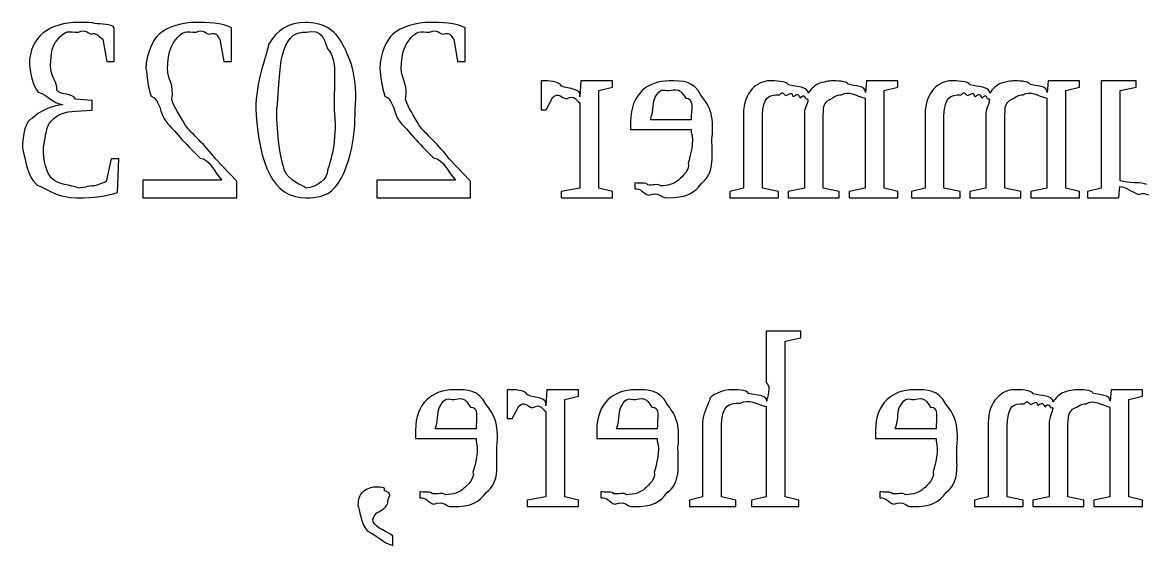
# Model space of a CAD drawing. Header units: millimetres. Extents: x 21 to 196, y 128 to 259.
# Drawn here: x 24.88 to 45.17, y 241.09 to 250.56 of the extents above; entities that cross this region are included whole.
import ezdxf

# ---------------------------------------------------------------- set-up
doc = ezdxf.new("R2010")
doc.units = ezdxf.units.MM
doc.layers.get('0').update_dxf_attribs({"linetype": 'CONTINUOUS'})

msp = doc.modelspace()

# ---------------------------------------------------------------- linework, layer by layer
at = {"color": 0}
for p, q in [((26.5424, 249.855), (26.5424, 250.461)), ((28.6646, 249.855), (28.6646, 250.461)), ((32.8979, 249.855), (32.8979, 250.461)), ((26.3329, 250.257), (26.4046, 249.855)), ((28.4551, 250.257), (28.5268, 249.855)), ((32.6885, 250.257), (32.7601, 249.855)), ((26.4046, 249.855), (26.5424, 249.855)), ((28.5268, 249.855), (28.6646, 249.855)), ((32.7601, 249.855), (32.8979, 249.855)), ((34.2732, 249.502), (34.2732, 248.979)), ((34.3063, 249.502), (34.2732, 249.502)), ((34.9898, 249.502), (34.9732, 249.21)), ((35.5632, 249.502), (34.9898, 249.502)), ((35.3148, 249.326), (35.5632, 249.386)), ((35.5632, 249.386), (35.5632, 249.502)), ((40.1645, 249.502), (40.1479, 249.293)), ((40.7321, 249.502), (40.1645, 249.502)), ((40.4841, 249.326), (40.7321, 249.386)), ((40.7321, 249.386), (40.7321, 249.502)), ((43.4538, 249.502), (43.4372, 249.293)), ((44.0214, 249.502), (43.4538, 249.502)), ((43.7734, 249.326), (44.0214, 249.386)), ((44.0214, 249.386), (44.0214, 249.502)), ((45.0522, 249.502), (44.4183, 249.502)), ((44.4183, 249.502), (44.4183, 247.562)), ((44.7601, 249.326), (45.0522, 249.386)), ((45.0522, 249.386), (45.0522, 249.502)), ((26.14, 249.149), (25.8423, 249.172)), ((26.14, 248.973), (26.14, 249.149)), ((34.3614, 248.979), (34.4827, 249.204)), ((35.3148, 247.562), (35.3148, 249.326)), ((36.5936, 249.326), (36.5936, 249.326)), ((40.1422, 249.188), (40.1422, 247.562)), ((40.4841, 247.562), (40.4841, 249.326)), ((43.4315, 249.188), (43.4315, 247.562)), ((43.7734, 247.562), (43.7734, 249.326)), ((44.7601, 247.694), (44.7601, 249.326)), ((25.8423, 248.956), (26.14, 248.973)), ((29.1055, 248.984), (29.1055, 248.984)), ((29.4859, 248.984), (29.4859, 248.984)), ((34.2732, 248.979), (34.3614, 248.979)), ((34.9732, 249.105), (34.9732, 247.562)), ((35.8937, 248.769), (35.8937, 248.62)), ((36.9905, 248.797), (36.2522, 248.797)), ((37.9374, 248.901), (37.9374, 247.562)), ((38.2792, 247.562), (38.2792, 248.874)), ((39.0398, 248.918), (39.0398, 247.562)), ((39.3816, 247.562), (39.3816, 248.874)), ((41.2267, 248.901), (41.2267, 247.562)), ((41.5685, 247.562), (41.5685, 248.874)), ((42.3291, 248.918), (42.3291, 247.562)), ((42.6709, 247.562), (42.6709, 248.874)), ((35.8937, 248.62), (36.9905, 248.62)), ((36.9905, 248.62), (36.9905, 248.57)), ((24.8777, 248.284), (24.8777, 248.284)), ((26.4873, 248.091), (26.3936, 247.678)), ((26.6251, 248.091), (26.4873, 248.091)), ((26.603, 247.479), (26.6251, 248.091)), ((28.7583, 247.688), (28.3724, 248.091)), ((32.9916, 247.688), (32.6058, 248.091)), ((28.4882, 247.705), (27.0605, 247.705)), ((27.0605, 247.705), (27.0605, 247.385)), ((28.7583, 247.385), (28.7583, 247.688)), ((32.7215, 247.705), (31.2939, 247.705)), ((31.2939, 247.705), (31.2939, 247.385)), ((32.9916, 247.385), (32.9916, 247.688)), ((34.9732, 247.562), (34.637, 247.501)), ((35.5632, 247.501), (35.3148, 247.562)), ((35.971, 247.656), (35.971, 247.545)), ((37.9374, 247.562), (37.6894, 247.501)), ((38.5713, 247.501), (38.2792, 247.562)), ((39.0398, 247.562), (38.7477, 247.501)), ((39.6681, 247.501), (39.3816, 247.562)), ((40.1422, 247.562), (39.8501, 247.501)), ((40.7321, 247.501), (40.4841, 247.562)), ((41.2267, 247.562), (40.9787, 247.501)), ((41.8606, 247.501), (41.5685, 247.562)), ((42.3291, 247.562), (42.037, 247.501)), ((42.9577, 247.501), (42.6709, 247.562)), ((43.4315, 247.562), (43.1394, 247.501)), ((44.0214, 247.501), (43.7734, 247.562)), ((44.4183, 247.562), (44.1702, 247.501)), ((44.7379, 247.385), (44.7544, 247.589)), ((27.0605, 247.385), (28.7583, 247.385)), ((31.2939, 247.385), (32.9916, 247.385)), ((34.637, 247.501), (34.637, 247.385)), ((34.637, 247.385), (35.5632, 247.385)), ((35.5632, 247.385), (35.5632, 247.501)), ((37.6894, 247.501), (37.6894, 247.385)), ((37.6894, 247.385), (38.5713, 247.385)), ((38.5713, 247.385), (38.5713, 247.501)), ((38.7477, 247.501), (38.7477, 247.385)), ((38.7477, 247.385), (39.6681, 247.385)), ((39.6681, 247.385), (39.6681, 247.501)), ((39.8501, 247.501), (39.8501, 247.385)), ((39.8501, 247.385), (40.7321, 247.385)), ((40.7321, 247.385), (40.7321, 247.501)), ((40.9787, 247.501), (40.9787, 247.385)), ((40.9787, 247.385), (41.8606, 247.385)), ((41.8606, 247.385), (41.8606, 247.501)), ((42.037, 247.501), (42.037, 247.385)), ((42.037, 247.385), (42.9577, 247.385)), ((42.9577, 247.385), (42.9577, 247.501)), ((43.1394, 247.501), (43.1394, 247.385)), ((43.1394, 247.385), (44.0214, 247.385)), ((44.0214, 247.385), (44.0214, 247.501)), ((44.1702, 247.501), (44.1702, 247.385)), ((44.1702, 247.385), (44.7379, 247.385))]:
    msp.add_line(p, q, dxfattribs=at)
at = {"color": 250}
for p, q in [((38.9777, 244.968), (38.3494, 244.968)), ((38.3494, 244.968), (38.3494, 244.042)), ((38.9777, 244.852), (38.9777, 244.968)), ((38.6913, 244.792), (38.9777, 244.852)), ((38.6913, 241.97), (38.6913, 244.792)), ((33.6586, 243.91), (33.6586, 243.386)), ((33.6917, 243.91), (33.6586, 243.91)), ((34.3752, 243.91), (34.3586, 243.618)), ((34.9484, 243.91), (34.3752, 243.91)), ((34.9484, 243.794), (34.9484, 243.91)), ((44.5975, 243.91), (44.5809, 243.701)), ((45.1651, 243.91), (44.5975, 243.91)), ((45.1651, 243.794), (45.1651, 243.91)), ((32.6967, 243.733), (32.6967, 243.733)), ((34.7004, 243.733), (34.9484, 243.794)), ((34.7004, 241.97), (34.7004, 243.733)), ((35.9791, 243.733), (35.9791, 243.733)), ((41.0284, 243.733), (41.0284, 243.733)), ((44.9171, 243.733), (45.1651, 243.794)), ((44.9171, 241.97), (44.9171, 243.733)), ((33.7468, 243.386), (33.868, 243.612)), ((34.3586, 243.513), (34.3586, 241.97)), ((38.3494, 243.607), (38.3494, 241.97)), ((44.5752, 243.596), (44.5752, 241.97)), ((33.6586, 243.386), (33.7468, 243.386)), ((37.1972, 243.309), (37.1972, 241.97)), ((37.5391, 241.97), (37.5391, 243.292)), ((42.3704, 243.309), (42.3704, 241.97)), ((42.7122, 241.97), (42.7122, 243.282)), ((43.4728, 243.326), (43.4728, 241.97)), ((43.8146, 241.97), (43.8146, 243.282)), ((31.9967, 243.177), (31.9967, 243.028)), ((33.0936, 243.204), (32.3549, 243.204)), ((35.2792, 243.177), (35.2792, 243.028)), ((36.376, 243.204), (35.6376, 243.204)), ((40.3281, 243.177), (40.3281, 243.028)), ((41.4253, 243.204), (40.6866, 243.204)), ((31.9967, 243.028), (33.0936, 243.028)), ((33.0936, 243.028), (33.0936, 242.979)), ((35.2792, 243.028), (36.376, 243.028)), ((36.376, 243.028), (36.376, 242.979)), ((40.3281, 243.028), (41.4253, 243.028)), ((41.4253, 243.028), (41.4253, 242.979)), ((32.0738, 242.063), (32.0738, 241.953)), ((35.3564, 242.063), (35.3564, 241.953)), ((40.4054, 242.063), (40.4054, 241.953)), ((34.3586, 241.97), (34.0224, 241.909)), ((34.0224, 241.909), (34.0224, 241.793)), ((34.9484, 241.909), (34.7004, 241.97)), ((34.9484, 241.793), (34.9484, 241.909)), ((37.1972, 241.97), (36.9605, 241.909)), ((36.9605, 241.909), (36.9605, 241.793)), ((37.7984, 241.909), (37.5391, 241.97)), ((37.7984, 241.793), (37.7984, 241.909)), ((38.3494, 241.97), (38.0848, 241.909)), ((38.0848, 241.909), (38.0848, 241.793)), ((38.9393, 241.909), (38.6913, 241.97)), ((38.9393, 241.793), (38.9393, 241.909)), ((42.3704, 241.97), (42.1224, 241.909)), ((42.1224, 241.909), (42.1224, 241.793)), ((43.0043, 241.909), (42.7122, 241.97)), ((43.0043, 241.793), (43.0043, 241.909)), ((43.4728, 241.97), (43.1807, 241.909)), ((43.1807, 241.909), (43.1807, 241.793)), ((44.1015, 241.909), (43.8146, 241.97)), ((44.1015, 241.793), (44.1015, 241.909)), ((44.5752, 241.97), (44.2831, 241.909)), ((44.2831, 241.909), (44.2831, 241.793)), ((45.1651, 241.909), (44.9171, 241.97)), ((45.1651, 241.793), (45.1651, 241.909)), ((30.9549, 241.821), (30.9549, 241.821)), ((34.0224, 241.793), (34.9484, 241.793)), ((36.9605, 241.793), (37.7984, 241.793)), ((38.0848, 241.793), (38.9393, 241.793)), ((42.1224, 241.793), (43.0043, 241.793)), ((43.1807, 241.793), (44.1015, 241.793)), ((44.2831, 241.793), (45.1651, 241.793)), ((31.5888, 241.088), (31.5888, 241.264))]:
    msp.add_line(p, q, dxfattribs=at)
at = {"color": 0}
for points in [[(25.8919, 250.56), (25.378, 250.56), (25.0045, 250.308), (25.0045, 249.805)], [(26.1896, 250.539), (26.1869, 250.56), (25.9912, 250.56), (25.8919, 250.56)], [(28.0252, 250.56), (27.7964, 250.56), (27.4987, 250.486), (27.3472, 250.34)], [(28.6646, 250.461), (28.5089, 250.56), (28.2015, 250.56), (28.0252, 250.56)], [(29.9985, 250.56), (29.7105, 250.56), (29.4886, 250.425), (29.3371, 250.158)], [(30.682, 250.153), (30.5415, 250.442), (30.3044, 250.56), (29.9985, 250.56)], [(32.2585, 250.56), (32.0298, 250.56), (31.7321, 250.486), (31.5805, 250.34)], [(32.8979, 250.461), (32.7422, 250.56), (32.4349, 250.56), (32.2585, 250.56)], [(25.5061, 250.241), (25.6756, 250.442), (25.7156, 250.384), (25.8919, 250.384)], [(25.8919, 250.384), (26.0435, 250.442), (26.0435, 250.37), (26.1235, 250.346)], [(26.1235, 250.346), (26.2048, 250.395), (26.2751, 250.293), (26.3329, 250.257)], [(26.5424, 250.461), (26.5024, 250.534), (26.2888, 250.527), (26.1896, 250.539)], [(27.6283, 250.213), (27.7964, 250.442), (27.8419, 250.384), (28.0252, 250.384)], [(28.0252, 250.384), (28.1712, 250.442), (28.174, 250.37), (28.2512, 250.346)], [(28.2512, 250.346), (28.4427, 250.395), (28.3972, 250.293), (28.4551, 250.257)], [(29.6127, 250.053), (29.7105, 250.325), (29.8318, 250.384), (30.015, 250.384)], [(30.015, 250.384), (30.31, 250.442), (30.3265, 250.281), (30.4064, 250.075)], [(31.8616, 250.213), (32.0298, 250.442), (32.0752, 250.384), (32.2585, 250.384)], [(32.2585, 250.384), (32.4046, 250.442), (32.4073, 250.37), (32.4845, 250.346)], [(32.4845, 250.346), (32.676, 250.395), (32.6306, 250.293), (32.6885, 250.257)], [(25.3848, 249.783), (25.3959, 250.016), (25.4262, 250.144), (25.5061, 250.241)], [(27.3472, 250.34), (27.2562, 250.27), (27.1157, 249.993), (27.1157, 249.728)], [(27.507, 249.728), (27.5167, 249.983), (27.5483, 250.103), (27.6283, 250.213)], [(29.3371, 250.158), (29.2874, 249.91), (29.1055, 249.502), (29.1055, 248.984)], [(30.9025, 248.984), (30.9563, 249.549), (30.8295, 249.884), (30.682, 250.153)], [(31.5805, 250.34), (31.4895, 250.27), (31.349, 249.993), (31.349, 249.728)], [(31.7404, 249.728), (31.75, 249.983), (31.7817, 250.103), (31.8616, 250.213)], [(29.4859, 248.984), (29.541, 249.535), (29.5286, 249.835), (29.6127, 250.053)], [(30.4064, 250.075), (30.5856, 249.913), (30.5222, 249.505), (30.5222, 248.984)], [(25.0045, 249.805), (25.0252, 249.612), (25.0583, 249.426), (25.1643, 249.298)], [(25.5006, 249.331), (25.5144, 249.487), (25.3848, 249.581), (25.3848, 249.783)], [(27.1157, 249.728), (27.1377, 249.593), (27.1473, 249.384), (27.2094, 249.227)], [(27.5842, 249.166), (27.6338, 249.443), (27.507, 249.519), (27.507, 249.728)], [(31.349, 249.728), (31.371, 249.593), (31.3807, 249.384), (31.4427, 249.227)], [(31.8175, 249.166), (31.8671, 249.443), (31.7404, 249.519), (31.7404, 249.728)], [(34.6425, 249.408), (34.5984, 249.502), (34.3876, 249.502), (34.3063, 249.502)], [(34.9732, 249.21), (34.9994, 249.377), (34.7831, 249.345), (34.6425, 249.408)], [(36.5936, 249.502), (36.201, 249.502), (35.8937, 249.257), (35.8937, 248.769)], [(36.3403, 249.204), (36.4367, 249.384), (36.4808, 249.326), (36.5936, 249.326)], [(37.1669, 249.243), (37.0321, 249.502), (36.8406, 249.502), (36.5936, 249.502)], [(36.5936, 249.326), (36.7965, 249.384), (36.8226, 249.279), (36.8914, 249.188)], [(38.4115, 249.502), (38.1896, 249.502), (37.9374, 249.301), (37.9374, 248.901)], [(38.7533, 249.43), (38.7145, 249.502), (38.5039, 249.502), (38.4115, 249.502)], [(39.1114, 249.276), (39.1047, 249.41), (38.8895, 249.386), (38.7533, 249.43)], [(39.2878, 249.447), (39.2437, 249.428), (39.1488, 249.353), (39.1114, 249.276)], [(39.5358, 249.502), (39.5192, 249.502), (39.3651, 249.483), (39.2878, 249.447)], [(39.8336, 249.441), (39.8103, 249.502), (39.6215, 249.502), (39.5358, 249.502)], [(40.1479, 249.293), (40.1518, 249.421), (39.944, 249.4), (39.8336, 249.441)], [(41.7008, 249.502), (41.4789, 249.502), (41.2267, 249.301), (41.2267, 248.901)], [(42.0426, 249.43), (42.0038, 249.502), (41.7932, 249.502), (41.7008, 249.502)], [(42.4007, 249.276), (42.394, 249.41), (42.1792, 249.386), (42.0426, 249.43)], [(42.5771, 249.447), (42.533, 249.428), (42.4381, 249.353), (42.4007, 249.276)], [(42.8255, 249.502), (42.8089, 249.502), (42.6544, 249.483), (42.5771, 249.447)], [(43.1228, 249.441), (43.0996, 249.502), (42.9108, 249.502), (42.8255, 249.502)], [(43.4372, 249.293), (43.4414, 249.421), (43.2333, 249.4), (43.1228, 249.441)], [(25.1643, 249.298), (25.3518, 249.24), (25.4165, 249.096), (25.6109, 249.067)], [(25.8423, 249.172), (25.7817, 249.289), (25.575, 249.232), (25.5006, 249.331)], [(27.2094, 249.227), (27.3775, 249.16), (27.361, 248.909), (27.485, 248.752)], [(27.8322, 248.692), (27.733, 248.88), (27.6324, 249.003), (27.5842, 249.166)], [(31.4427, 249.227), (31.6108, 249.16), (31.5943, 248.909), (31.7183, 248.752)], [(32.0656, 248.692), (31.9664, 248.88), (31.8657, 249.003), (31.8175, 249.166)], [(34.4827, 249.204), (34.5874, 249.304), (34.6356, 249.195), (34.7307, 249.177)], [(34.7307, 249.177), (34.8933, 249.266), (34.9043, 249.134), (34.9732, 249.105)], [(36.2522, 248.797), (36.3224, 248.987), (36.2825, 249.123), (36.3403, 249.204)], [(36.8914, 249.188), (37.0498, 249.204), (36.9905, 248.969), (36.9905, 248.797)], [(37.3655, 248.455), (37.4177, 248.921), (37.2992, 249.069), (37.1669, 249.243)], [(38.2792, 248.874), (38.2997, 249.216), (38.3826, 249.248), (38.5879, 249.248)], [(38.5879, 249.248), (38.6595, 249.333), (38.6651, 249.245), (38.7092, 249.238)], [(38.7092, 249.238), (38.8662, 249.321), (38.7974, 249.228), (38.8415, 249.221)], [(38.8415, 249.221), (38.9544, 249.306), (38.9297, 249.204), (38.9738, 249.193)], [(38.9738, 249.193), (39.0384, 249.289), (39.0483, 249.18), (39.073, 249.177)], [(39.073, 249.177), (39.1597, 249.207), (39.0398, 249.013), (39.0398, 248.918)], [(39.3816, 248.874), (39.3869, 249.086), (39.4092, 249.086), (39.4642, 249.149)], [(39.4642, 249.149), (39.6159, 249.216), (39.6021, 249.248), (39.7122, 249.248)], [(39.7122, 249.248), (39.8431, 249.333), (39.9743, 249.228), (40.1422, 249.188)], [(41.5685, 248.874), (41.5893, 249.216), (41.6719, 249.248), (41.8772, 249.248)], [(41.8772, 249.248), (41.9488, 249.333), (41.9545, 249.245), (41.9985, 249.238)], [(41.9985, 249.238), (42.1555, 249.321), (42.0867, 249.228), (42.1308, 249.221)], [(42.1308, 249.221), (42.2437, 249.306), (42.219, 249.204), (42.2631, 249.193)], [(42.2631, 249.193), (42.3277, 249.289), (42.3376, 249.18), (42.3623, 249.177)], [(42.3623, 249.177), (42.449, 249.207), (42.3291, 249.013), (42.3291, 248.918)], [(42.6709, 248.874), (42.6766, 249.086), (42.6985, 249.086), (42.7535, 249.149)], [(42.7535, 249.149), (42.9052, 249.216), (42.8914, 249.248), (43.0018, 249.248)], [(43.0018, 249.248), (43.1327, 249.333), (43.2636, 249.228), (43.4315, 249.188)], [(25.6109, 249.067), (25.4152, 249.061), (25.1781, 248.952), (25.0596, 248.824)], [(25.4014, 248.775), (25.5034, 248.892), (25.6439, 248.945), (25.8423, 248.956)], [(29.1055, 248.984), (29.1703, 247.972), (29.4087, 247.385), (30.015, 247.385)], [(29.6182, 247.898), (29.541, 248.186), (29.4859, 248.484), (29.4859, 248.984)], [(30.5222, 248.984), (30.5856, 248.517), (30.4822, 248.094), (30.4009, 247.881)], [(30.682, 247.793), (30.8391, 248.164), (30.9025, 248.462), (30.9025, 248.984)], [(25.0596, 248.824), (24.9411, 248.804), (24.8777, 248.515), (24.8777, 248.284)], [(25.2581, 248.301), (25.3118, 248.557), (25.3063, 248.667), (25.4014, 248.775)], [(27.485, 248.752), (27.6228, 248.612), (27.8102, 248.38), (28.0968, 248.102)], [(31.7183, 248.752), (31.8561, 248.612), (32.0435, 248.38), (32.3301, 248.102)], [(28.3724, 248.091), (28.2002, 248.336), (27.9466, 248.538), (27.8322, 248.692)], [(32.6058, 248.091), (32.4335, 248.336), (32.18, 248.538), (32.0656, 248.692)], [(36.9905, 248.57), (37.0498, 248.407), (36.9729, 248.143), (36.9355, 248.008)], [(37.1725, 247.639), (37.4177, 247.84), (37.3655, 248.08), (37.3655, 248.455)], [(24.8777, 248.284), (24.9411, 248.054), (24.9645, 247.779), (25.1368, 247.622)], [(25.4124, 247.733), (25.3118, 247.849), (25.2581, 248.036), (25.2581, 248.301)], [(28.0968, 248.102), (28.2663, 248.094), (28.349, 247.849), (28.4882, 247.705)], [(32.3301, 248.102), (32.4997, 248.094), (32.5823, 247.849), (32.7215, 247.705)], [(36.9355, 248.008), (36.9729, 247.904), (36.8363, 247.774), (36.7591, 247.705)], [(25.8919, 247.562), (25.7528, 247.62), (25.5157, 247.618), (25.4124, 247.733)], [(30.015, 247.562), (29.9489, 247.62), (29.7036, 247.673), (29.6182, 247.898)], [(30.4009, 247.881), (30.423, 247.738), (30.1914, 247.562), (30.015, 247.562)], [(30.015, 247.385), (30.423, 247.385), (30.5318, 247.521), (30.682, 247.793)], [(25.1368, 247.622), (25.4, 247.503), (25.5475, 247.385), (25.8589, 247.385)], [(26.1676, 247.595), (26.1717, 247.62), (25.9774, 247.562), (25.8919, 247.562)], [(26.3936, 247.678), (26.3701, 247.668), (26.2668, 247.62), (26.1676, 247.595)], [(36.2024, 247.617), (36.1943, 247.668), (36.0303, 247.64), (35.971, 247.656)], [(35.971, 247.545), (36.0796, 247.565), (36.1184, 247.463), (36.2246, 247.43)], [(36.4395, 247.6), (36.3816, 247.646), (36.2948, 247.606), (36.2024, 247.617)], [(36.7591, 247.705), (36.697, 247.646), (36.5718, 247.6), (36.4395, 247.6)], [(36.5495, 247.385), (36.9217, 247.385), (37.0403, 247.469), (37.1725, 247.639)], [(44.7544, 247.589), (44.8702, 247.584), (44.9682, 247.486), (45.0963, 247.446)], [(45.2395, 247.628), (45.157, 247.664), (44.9076, 247.65), (44.7601, 247.694)], [(25.8589, 247.385), (26.2089, 247.385), (26.3688, 247.416), (26.603, 247.479)], [(36.2246, 247.43), (36.4105, 247.503), (36.4395, 247.385), (36.5495, 247.385)], [(45.0963, 247.446), (45.2423, 247.503), (45.3277, 247.385), (45.4159, 247.385)]]:
    msp.add_open_spline(points, degree=3, dxfattribs=at)
at = {"color": 250}
for points in [[(32.6967, 243.91), (32.304, 243.91), (31.9967, 243.665), (31.9967, 243.177)], [(33.27, 243.651), (33.1349, 243.91), (32.9434, 243.91), (32.6967, 243.91)], [(34.0279, 243.816), (33.9838, 243.91), (33.773, 243.91), (33.6917, 243.91)], [(35.9791, 243.91), (35.5865, 243.91), (35.2792, 243.665), (35.2792, 243.177)], [(36.5524, 243.651), (36.4173, 243.91), (36.226, 243.91), (35.9791, 243.91)], [(37.7045, 243.91), (37.6259, 243.91), (37.4153, 243.858), (37.3295, 243.756)], [(38.0298, 243.844), (37.9966, 243.91), (37.7927, 243.91), (37.7045, 243.91)], [(38.3494, 244.042), (38.457, 243.957), (38.3536, 243.769), (38.3603, 243.701)], [(41.0284, 243.91), (40.6358, 243.91), (40.3281, 243.665), (40.3281, 243.177)], [(41.6017, 243.651), (41.4666, 243.91), (41.275, 243.91), (41.0284, 243.91)], [(42.8445, 243.91), (42.6226, 243.91), (42.3704, 243.709), (42.3704, 243.309)], [(43.1863, 243.838), (43.1479, 243.91), (42.9369, 243.91), (42.8445, 243.91)], [(43.9692, 243.91), (43.9526, 243.91), (43.7981, 243.891), (43.7212, 243.855)], [(44.2666, 243.85), (44.2433, 243.91), (44.0545, 243.91), (43.9692, 243.91)], [(32.4431, 243.612), (32.5396, 243.792), (32.5837, 243.733), (32.6967, 243.733)], [(32.6967, 243.733), (32.8993, 243.792), (32.9255, 243.687), (32.9944, 243.596)], [(33.868, 243.612), (33.9728, 243.712), (34.021, 243.603), (34.1161, 243.585)], [(34.3586, 243.618), (34.3848, 243.785), (34.1685, 243.753), (34.0279, 243.816)], [(34.1161, 243.585), (34.2787, 243.674), (34.2897, 243.542), (34.3586, 243.513)], [(35.7258, 243.612), (35.8221, 243.792), (35.8662, 243.733), (35.9791, 243.733)], [(35.9791, 243.733), (36.1819, 243.792), (36.2081, 243.687), (36.2768, 243.596)], [(37.3295, 243.756), (37.3352, 243.703), (37.1972, 243.503), (37.1972, 243.309)], [(37.5391, 243.292), (37.5638, 243.63), (37.6534, 243.667), (37.8809, 243.667)], [(37.8809, 243.667), (38.0407, 243.748), (38.1702, 243.647), (38.3494, 243.607)], [(38.3603, 243.701), (38.3688, 243.824), (38.155, 243.803), (38.0298, 243.844)], [(40.7748, 243.612), (40.8711, 243.792), (40.9152, 243.733), (41.0284, 243.733)], [(41.0284, 243.733), (41.2309, 243.792), (41.257, 243.687), (41.3262, 243.596)], [(43.0209, 243.657), (43.0925, 243.741), (43.0982, 243.652), (43.1423, 243.645)], [(43.1423, 243.645), (43.2992, 243.73), (43.2304, 243.636), (43.2745, 243.629)], [(43.5448, 243.684), (43.5377, 243.818), (43.3229, 243.794), (43.1863, 243.838)], [(43.2745, 243.629), (43.3874, 243.714), (43.3627, 243.612), (43.4068, 243.601)], [(43.4068, 243.601), (43.4717, 243.696), (43.4813, 243.587), (43.506, 243.585)], [(43.7212, 243.855), (43.6771, 243.836), (43.5818, 243.761), (43.5448, 243.684)], [(44.1456, 243.657), (44.2764, 243.741), (44.4073, 243.636), (44.5752, 243.596)], [(44.5809, 243.701), (44.5851, 243.829), (44.377, 243.808), (44.2666, 243.85)], [(32.3549, 243.204), (32.4253, 243.395), (32.3853, 243.531), (32.4431, 243.612)], [(32.9944, 243.596), (33.1529, 243.612), (33.0936, 243.377), (33.0936, 243.204)], [(33.4684, 242.863), (33.5208, 243.328), (33.4023, 243.477), (33.27, 243.651)], [(35.6376, 243.204), (35.7078, 243.395), (35.6676, 243.531), (35.7258, 243.612)], [(36.2768, 243.596), (36.4352, 243.612), (36.376, 243.377), (36.376, 243.204)], [(36.751, 242.863), (36.8032, 243.328), (36.6847, 243.477), (36.5524, 243.651)], [(40.6866, 243.204), (40.7568, 243.395), (40.7169, 243.531), (40.7748, 243.612)], [(41.3262, 243.596), (41.4846, 243.612), (41.4253, 243.377), (41.4253, 243.204)], [(41.7999, 242.863), (41.8525, 243.328), (41.734, 243.477), (41.6017, 243.651)], [(42.7122, 243.282), (42.733, 243.623), (42.8156, 243.657), (43.0209, 243.657)], [(43.506, 243.585), (43.5928, 243.615), (43.4728, 243.421), (43.4728, 243.326)], [(43.8146, 243.282), (43.8203, 243.494), (43.8422, 243.494), (43.8975, 243.557)], [(43.8975, 243.557), (44.0489, 243.623), (44.0351, 243.657), (44.1456, 243.657)], [(33.0936, 242.979), (33.1529, 242.814), (33.0757, 242.551), (33.0384, 242.416)], [(33.2755, 242.047), (33.5208, 242.248), (33.4684, 242.488), (33.4684, 242.863)], [(36.376, 242.979), (36.4352, 242.814), (36.3583, 242.551), (36.3209, 242.416)], [(36.558, 242.047), (36.8032, 242.248), (36.751, 242.488), (36.751, 242.863)], [(41.4253, 242.979), (41.4846, 242.814), (41.4073, 242.551), (41.3702, 242.416)], [(41.607, 242.047), (41.8525, 242.248), (41.7999, 242.488), (41.7999, 242.863)], [(33.0384, 242.416), (33.0757, 242.311), (32.9392, 242.182), (32.8621, 242.113)], [(36.3209, 242.416), (36.3583, 242.311), (36.2218, 242.182), (36.1446, 242.113)], [(41.3702, 242.416), (41.4073, 242.311), (41.2708, 242.182), (41.1939, 242.113)], [(31.0376, 242.052), (30.9852, 242.021), (30.9549, 241.912), (30.9549, 241.821)], [(31.2525, 242.146), (31.2126, 242.146), (31.0927, 242.115), (31.0376, 242.052)], [(31.4289, 242.086), (31.4882, 242.146), (31.3228, 242.146), (31.2525, 242.146)], [(31.5006, 241.92), (31.5832, 242.069), (31.4772, 242.048), (31.4289, 242.086)], [(32.3053, 242.025), (32.2971, 242.076), (32.1331, 242.048), (32.0738, 242.063)], [(32.5424, 242.008), (32.4845, 242.054), (32.3977, 242.014), (32.3053, 242.025)], [(32.8621, 242.113), (32.8001, 242.054), (32.6747, 242.008), (32.5424, 242.008)], [(32.6526, 241.793), (33.0247, 241.793), (33.1432, 241.878), (33.2755, 242.047)], [(35.5879, 242.025), (35.5794, 242.076), (35.4157, 242.048), (35.3564, 242.063)], [(35.8249, 242.008), (35.7671, 242.054), (35.6803, 242.014), (35.5879, 242.025)], [(36.1446, 242.113), (36.0825, 242.054), (35.9572, 242.008), (35.8249, 242.008)], [(35.935, 241.793), (36.3072, 241.793), (36.4257, 241.878), (36.558, 242.047)], [(40.6368, 242.025), (40.6287, 242.076), (40.4647, 242.048), (40.4054, 242.063)], [(40.8739, 242.008), (40.816, 242.054), (40.7293, 242.014), (40.6368, 242.025)], [(41.1939, 242.113), (41.1318, 242.054), (41.0062, 242.008), (40.8739, 242.008)], [(40.9843, 241.793), (41.3561, 241.793), (41.4747, 241.878), (41.607, 242.047)], [(31.3628, 241.716), (31.4661, 241.791), (31.5006, 241.832), (31.5006, 241.92)], [(32.0738, 241.953), (32.1827, 241.972), (32.2213, 241.87), (32.3274, 241.837)], [(32.3274, 241.837), (32.5134, 241.91), (32.5424, 241.793), (32.6526, 241.793)], [(35.3564, 241.953), (35.4651, 241.972), (35.5039, 241.87), (35.6097, 241.837)], [(35.6097, 241.837), (35.796, 241.91), (35.8249, 241.793), (35.935, 241.793)], [(40.4054, 241.953), (40.5144, 241.972), (40.5529, 241.87), (40.659, 241.837)], [(40.659, 241.837), (40.845, 241.91), (40.8739, 241.793), (40.9843, 241.793)], [(30.9549, 241.821), (30.9852, 241.747), (31.01, 241.483), (31.1202, 241.358)], [(31.225, 241.567), (31.2829, 241.669), (31.236, 241.617), (31.2581, 241.639)], [(31.2581, 241.639), (31.3228, 241.713), (31.3118, 241.687), (31.3628, 241.716)], [(31.5888, 241.264), (31.4, 241.39), (31.225, 241.432), (31.225, 241.567)], [(31.1202, 241.358), (31.3228, 241.262), (31.3876, 241.143), (31.5888, 241.088)]]:
    msp.add_open_spline(points, degree=3, dxfattribs=at)

doc.saveas('drawing.dxf')
